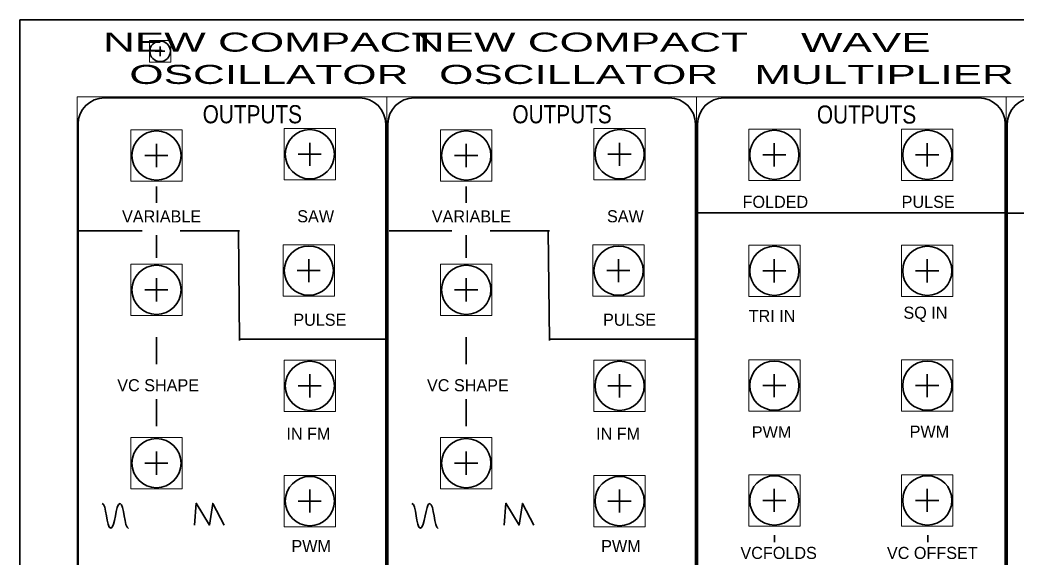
# Model space of a CAD drawing. Header units: inches. Extents: x 1 to 18, y -8 to 1.
# Drawn here: x 1 to 7.48, y -4.5 to -1 of the extents above; entities that cross this region are included whole.
import ezdxf

# ---------------------------------------------------------------- set-up
doc = ezdxf.new("R2010")
doc.units = ezdxf.units.IN
doc.header["$MEASUREMENT"] = 0
doc.layers.add('base panel', color=7, linetype='Continuous')
doc.layers.add('modules', color=7, linetype='Continuous')

# ---------------------------------------------------------------- blocks, each defined once
blk = doc.blocks.new('block 4')
at = {"layer": 'base panel', "lineweight": 0}
blk.add_lwpolyline([(1.8418, -1.1343), (1.9815, -1.1343), (1.9815, -1.2739), (1.8418, -1.2739), (1.8418, -1.1343)], dxfattribs=at)
at = {"layer": 'base panel', "color": 179, "lineweight": 35, "true_color": 0x231f20}
blk.add_open_spline([(1.9786, -1.2041), (1.9786, -1.241), (1.9486, -1.271), (1.9117, -1.271), (1.8747, -1.271), (1.8447, -1.241), (1.8447, -1.2041), (1.8447, -1.1671), (1.8747, -1.1372), (1.9117, -1.1372), (1.9486, -1.1372), (1.9786, -1.1671), (1.9786, -1.2041)], degree=3, knots=[0, 0, 0, 0, 1, 1, 1, 2, 2, 2, 3, 3, 3, 4, 4, 4, 4], dxfattribs=at)
blk = doc.blocks.new('block 3')
at = {"layer": 'base panel', "lineweight": 0}
blk.add_lwpolyline([(1.8418, -1.1343), (1.9815, -1.1343), (1.9815, -1.2739), (1.8418, -1.2739), (1.8418, -1.1343)], dxfattribs=at)
at = {"layer": 'base panel', "color": 179, "lineweight": 35, "true_color": 0x231f20}
for points in [[(1.9426, -1.2041), (1.8799, -1.2041)], [(1.9113, -1.1727), (1.9113, -1.2354)]]:
    blk.add_lwpolyline(points, dxfattribs=at)
at = {"layer": 'base panel'}
blk.add_blockref('block 4', (0, 0), dxfattribs=at)
blk = doc.blocks.new('block 2')
at = {"layer": 'base panel'}
blk.add_blockref('block 3', (0, 0), dxfattribs=at)
blk = doc.blocks.new('block 44')
at = {"layer": 'modules', "lineweight": 0}
blk.add_lwpolyline([(1.3715, -1.5), (3.3854, -1.5), (3.3854, -7.5139), (1.3715, -7.5139), (1.3715, -1.5)], dxfattribs=at)
blk.add_open_spline([(3.2074, -7.5069), (3.2074, -7.5069), (1.5496, -7.5069), (1.5496, -7.5069), (1.4551, -7.5069), (1.3785, -7.4303), (1.3785, -7.3358), (1.3785, -7.3358), (1.3785, -1.6781), (1.3785, -1.6781), (1.3785, -1.5836), (1.4551, -1.5069), (1.5496, -1.5069), (1.5496, -1.5069), (3.2074, -1.5069), (3.2074, -1.5069), (3.3019, -1.5069), (3.3785, -1.5836), (3.3785, -1.6781), (3.3785, -1.6781), (3.3785, -7.3358), (3.3785, -7.3358), (3.3785, -7.4303), (3.3019, -7.5069), (3.2074, -7.5069)], degree=3, knots=[0, 0, 0, 0, 1, 1, 1, 2, 2, 2, 3, 3, 3, 4, 4, 4, 5, 5, 5, 6, 6, 6, 7, 7, 7, 8, 8, 8, 8], dxfattribs=at)
at = {"layer": 'modules', "color": 179, "lineweight": 35, "true_color": 0x231f20}
blk.add_open_spline([(3.2074, -7.5069), (3.2074, -7.5069), (1.5496, -7.5069), (1.5496, -7.5069), (1.4551, -7.5069), (1.3785, -7.4303), (1.3785, -7.3358), (1.3785, -7.3358), (1.3785, -1.6781), (1.3785, -1.6781), (1.3785, -1.5836), (1.4551, -1.5069), (1.5496, -1.5069), (1.5496, -1.5069), (3.2074, -1.5069), (3.2074, -1.5069), (3.3019, -1.5069), (3.3785, -1.5836), (3.3785, -1.6781), (3.3785, -1.6781), (3.3785, -7.3358), (3.3785, -7.3358), (3.3785, -7.4303), (3.3019, -7.5069), (3.2074, -7.5069)], degree=3, knots=[0, 0, 0, 0, 1, 1, 1, 2, 2, 2, 3, 3, 3, 4, 4, 4, 5, 5, 5, 6, 6, 6, 7, 7, 7, 8, 8, 8, 8], dxfattribs=at)
at = {"layer": 'modules', "color": 179, "true_color": 0x231f20, "insert": (2.1884, -1.674), "char_height": 0.118, "attachment_point": 7}
blk.add_mtext('\\fFutura Condensed Medium|b0|i0|c0|p34;\\W1;OUTPUTS', dxfattribs=at)
blk = doc.blocks.new('block 45')
at = {"layer": 'modules', "lineweight": 0}
blk.add_lwpolyline([(1.3715, -1.5), (3.3854, -1.5), (3.3854, -7.5139), (1.3715, -7.5139), (1.3715, -1.5)], dxfattribs=at)
at = {"layer": 'modules', "color": 179, "lineweight": 35, "true_color": 0x231f20}
for points in [[(1.8883, -2.19), (1.8883, -2.0833)], [(1.3859, -2.3726), (1.7945, -2.3726)], [(2.0429, -2.3726), (2.4288, -2.3726)], [(2.4219, -2.3726), (2.4288, -3.084)], [(1.8883, -2.5466), (1.8883, -2.3992)], [(1.8883, -3.2393), (1.8883, -3.0632)], [(2.4288, -3.0771), (3.3844, -3.0755)], [(1.8883, -3.6423), (1.8883, -3.4662)], [(2.3283, -4.2855), (2.2534, -4.1448), (2.232, -4.2856), (2.1466, -4.1432), (2.1353, -4.2856)], [(1.8848, -5.3426), (1.8848, -5.1665)], [(1.8848, -5.6393), (1.8848, -5.5567)], [(2.1884, -6.8707), (2.6892, -6.2613)]]:
    blk.add_lwpolyline(points, dxfattribs=at)
blk.add_open_spline([(1.7065, -4.3067), (1.6775, -4.3063), (1.6799, -4.1463), (1.6509, -4.1459), (1.6219, -4.1454), (1.6195, -4.3054), (1.5905, -4.305), (1.5614, -4.3045), (1.5639, -4.1445), (1.5349, -4.1441)], degree=3, knots=[0, 0, 0, 0, 1, 1, 1, 2, 2, 2, 3, 3, 3, 3], dxfattribs=at)
blk = doc.blocks.new('block 46')
at = {"layer": 'modules', "lineweight": 0}
blk.add_lwpolyline([(2.7185, -2.0405), (3.0524, -2.0405), (3.0524, -1.7066), (2.7185, -1.7066), (2.7185, -2.0405)], dxfattribs=at)
at = {"layer": 'modules', "color": 179, "lineweight": 35, "true_color": 0x231f20}
for points in [[(2.8845, -1.7986), (2.8845, -1.9486)], [(2.9595, -1.8736), (2.8095, -1.8736)]]:
    blk.add_lwpolyline(points, dxfattribs=at)
blk.add_open_spline([(3.0454, -1.8736), (3.0454, -1.9619), (2.9738, -2.0336), (2.8854, -2.0336), (2.7971, -2.0336), (2.7254, -1.9619), (2.7254, -1.8736), (2.7254, -1.7852), (2.7971, -1.7136), (2.8854, -1.7136), (2.9738, -1.7136), (3.0454, -1.7852), (3.0454, -1.8736)], degree=3, knots=[0, 0, 0, 0, 1, 1, 1, 2, 2, 2, 3, 3, 3, 4, 4, 4, 4], dxfattribs=at)
blk = doc.blocks.new('block 47')
at = {"layer": 'modules', "lineweight": 0}
blk.add_lwpolyline([(1.7214, -2.0486), (2.0553, -2.0486), (2.0553, -1.7147), (1.7214, -1.7147), (1.7214, -2.0486)], dxfattribs=at)
at = {"layer": 'modules', "color": 179, "lineweight": 35, "true_color": 0x231f20}
for points in [[(1.8874, -1.8067), (1.8874, -1.9567)], [(1.9624, -1.8817), (1.8124, -1.8817)]]:
    blk.add_lwpolyline(points, dxfattribs=at)
blk.add_open_spline([(2.0483, -1.8817), (2.0483, -1.97), (1.9767, -2.0417), (1.8883, -2.0417), (1.8, -2.0417), (1.7283, -1.97), (1.7283, -1.8817), (1.7283, -1.7933), (1.8, -1.7217), (1.8883, -1.7217), (1.9767, -1.7217), (2.0483, -1.7933), (2.0483, -1.8817)], degree=3, knots=[0, 0, 0, 0, 1, 1, 1, 2, 2, 2, 3, 3, 3, 4, 4, 4, 4], dxfattribs=at)
blk = doc.blocks.new('block 48')
at = {"layer": 'modules', "lineweight": 0}
blk.add_lwpolyline([(2.7115, -2.7974), (3.0454, -2.7974), (3.0454, -2.4636), (2.7115, -2.4636), (2.7115, -2.7974)], dxfattribs=at)
at = {"layer": 'modules', "color": 179, "lineweight": 35, "true_color": 0x231f20}
for points in [[(2.8775, -2.5555), (2.8775, -2.7055)], [(2.9525, -2.6305), (2.8025, -2.6305)]]:
    blk.add_lwpolyline(points, dxfattribs=at)
blk.add_open_spline([(3.0385, -2.6305), (3.0385, -2.7189), (2.9668, -2.7905), (2.8785, -2.7905), (2.7901, -2.7905), (2.7185, -2.7189), (2.7185, -2.6305), (2.7185, -2.5421), (2.7901, -2.4705), (2.8785, -2.4705), (2.9668, -2.4705), (3.0385, -2.5421), (3.0385, -2.6305)], degree=3, knots=[0, 0, 0, 0, 1, 1, 1, 2, 2, 2, 3, 3, 3, 4, 4, 4, 4], dxfattribs=at)
blk = doc.blocks.new('block 49')
at = {"layer": 'modules', "lineweight": 0}
blk.add_lwpolyline([(1.7214, -2.9224), (2.0553, -2.9224), (2.0553, -2.5886), (1.7214, -2.5886), (1.7214, -2.9224)], dxfattribs=at)
at = {"layer": 'modules', "color": 179, "lineweight": 35, "true_color": 0x231f20}
for points in [[(1.8874, -2.6805), (1.8874, -2.8305)], [(1.9624, -2.7555), (1.8124, -2.7555)]]:
    blk.add_lwpolyline(points, dxfattribs=at)
blk.add_open_spline([(2.0483, -2.7555), (2.0483, -2.8439), (1.9767, -2.9155), (1.8883, -2.9155), (1.8, -2.9155), (1.7283, -2.8439), (1.7283, -2.7555), (1.7283, -2.6671), (1.8, -2.5955), (1.8883, -2.5955), (1.9767, -2.5955), (2.0483, -2.6671), (2.0483, -2.7555)], degree=3, knots=[0, 0, 0, 0, 1, 1, 1, 2, 2, 2, 3, 3, 3, 4, 4, 4, 4], dxfattribs=at)
blk = doc.blocks.new('block 50')
at = {"layer": 'modules', "lineweight": 0}
blk.add_lwpolyline([(2.7185, -3.5469), (3.0524, -3.5469), (3.0524, -3.213), (2.7185, -3.213), (2.7185, -3.5469)], dxfattribs=at)
at = {"layer": 'modules', "color": 179, "lineweight": 35, "true_color": 0x231f20}
for points in [[(2.8845, -3.3049), (2.8845, -3.4549)], [(2.9595, -3.3799), (2.8095, -3.3799)]]:
    blk.add_lwpolyline(points, dxfattribs=at)
blk.add_open_spline([(3.0454, -3.3799), (3.0454, -3.4683), (2.9738, -3.5399), (2.8854, -3.5399), (2.7971, -3.5399), (2.7254, -3.4683), (2.7254, -3.3799), (2.7254, -3.2916), (2.7971, -3.2199), (2.8854, -3.2199), (2.9738, -3.2199), (3.0454, -3.2916), (3.0454, -3.3799)], degree=3, knots=[0, 0, 0, 0, 1, 1, 1, 2, 2, 2, 3, 3, 3, 4, 4, 4, 4], dxfattribs=at)
blk = doc.blocks.new('block 51')
at = {"layer": 'modules', "lineweight": 0}
blk.add_lwpolyline([(2.7185, -4.2963), (3.0524, -4.2963), (3.0524, -3.9624), (2.7185, -3.9624), (2.7185, -4.2963)], dxfattribs=at)
at = {"layer": 'modules', "color": 179, "lineweight": 35, "true_color": 0x231f20}
for points in [[(2.8845, -4.0543), (2.8845, -4.2043)], [(2.9595, -4.1293), (2.8095, -4.1293)]]:
    blk.add_lwpolyline(points, dxfattribs=at)
blk.add_open_spline([(3.0454, -4.1293), (3.0454, -4.2177), (2.9738, -4.2893), (2.8854, -4.2893), (2.7971, -4.2893), (2.7254, -4.2177), (2.7254, -4.1293), (2.7254, -4.041), (2.7971, -3.9693), (2.8854, -3.9693), (2.9738, -3.9693), (3.0454, -4.041), (3.0454, -4.1293)], degree=3, knots=[0, 0, 0, 0, 1, 1, 1, 2, 2, 2, 3, 3, 3, 4, 4, 4, 4], dxfattribs=at)
blk = doc.blocks.new('block 53')
at = {"layer": 'modules', "lineweight": 0}
blk.add_lwpolyline([(1.7214, -4.0498), (2.0553, -4.0498), (2.0553, -3.7159), (1.7214, -3.7159), (1.7214, -4.0498)], dxfattribs=at)
at = {"layer": 'modules', "color": 179, "lineweight": 35, "true_color": 0x231f20}
for points in [[(1.8874, -3.8078), (1.8874, -3.9578)], [(1.9624, -3.8828), (1.8124, -3.8828)]]:
    blk.add_lwpolyline(points, dxfattribs=at)
blk.add_open_spline([(2.0483, -3.8828), (2.0483, -3.9712), (1.9767, -4.0428), (1.8883, -4.0428), (1.8, -4.0428), (1.7283, -3.9712), (1.7283, -3.8828), (1.7283, -3.7945), (1.8, -3.7228), (1.8883, -3.7228), (1.9767, -3.7228), (2.0483, -3.7945), (2.0483, -3.8828)], degree=3, knots=[0, 0, 0, 0, 1, 1, 1, 2, 2, 2, 3, 3, 3, 4, 4, 4, 4], dxfattribs=at)
blk = doc.blocks.new('block 43')
at = {"layer": 'modules', "lineweight": 0}
blk.add_lwpolyline([(1.3715, -1.5), (3.3854, -1.5), (3.3854, -7.5139), (1.3715, -7.5139), (1.3715, -1.5)], dxfattribs=at)
at = {"layer": 'modules'}
for name in ['block 44', 'block 45', 'block 47', 'block 46', 'block 48', 'block 49', 'block 50', 'block 53', 'block 51']:
    blk.add_blockref(name, (0, 0), dxfattribs=at)
at = {"layer": 'modules', "color": 179, "true_color": 0x231f20, "char_height": 0.078667, "attachment_point": 7}
for s, insert in [('\\fFutura Medium|b0|i0|c0|p34;\\W1;VARIABLE', (1.6641, -2.3174)), ('\\fFutura Medium|b0|i0|c0|p34;\\W1;SAW', (2.8032, -2.3174)), ('\\fFutura Medium|b0|i0|c0|p34;\\W1;PULSE', (2.7776, -2.9903)), ('\\fFutura Medium|b0|i0|c0|p34;\\W1;VC SHAPE', (1.6328, -3.4164)), ('\\fFutura Medium|b0|i0|c0|p34;\\W1;IN FM', (2.7325, -3.7305)), ('\\fFutura Medium|b0|i0|c0|p34;\\W1;PWM', (2.7654, -4.4614))]:
    blk.add_mtext(s, dxfattribs=dict(at, insert=insert))
blk = doc.blocks.new('block 42')
at = {"layer": 'modules'}
blk.add_blockref('block 43', (0, 0), dxfattribs=at)
blk = doc.blocks.new('block 62')
at = {"layer": 'modules', "lineweight": 0}
blk.add_lwpolyline([(3.3854, -1.5), (5.3993, -1.5), (5.3993, -7.5139), (3.3854, -7.5139), (3.3854, -1.5)], dxfattribs=at)
blk.add_open_spline([(5.2213, -7.5069), (5.2213, -7.5069), (3.5635, -7.5069), (3.5635, -7.5069), (3.469, -7.5069), (3.3924, -7.4303), (3.3924, -7.3358), (3.3924, -7.3358), (3.3924, -1.6781), (3.3924, -1.6781), (3.3924, -1.5836), (3.469, -1.5069), (3.5635, -1.5069), (3.5635, -1.5069), (5.2213, -1.5069), (5.2213, -1.5069), (5.3158, -1.5069), (5.3924, -1.5836), (5.3924, -1.6781), (5.3924, -1.6781), (5.3924, -7.3358), (5.3924, -7.3358), (5.3924, -7.4303), (5.3158, -7.5069), (5.2213, -7.5069)], degree=3, knots=[0, 0, 0, 0, 1, 1, 1, 2, 2, 2, 3, 3, 3, 4, 4, 4, 5, 5, 5, 6, 6, 6, 7, 7, 7, 8, 8, 8, 8], dxfattribs=at)
at = {"layer": 'modules', "color": 179, "lineweight": 35, "true_color": 0x231f20}
blk.add_open_spline([(5.2213, -7.5069), (5.2213, -7.5069), (3.5635, -7.5069), (3.5635, -7.5069), (3.469, -7.5069), (3.3924, -7.4303), (3.3924, -7.3358), (3.3924, -7.3358), (3.3924, -1.6781), (3.3924, -1.6781), (3.3924, -1.5836), (3.469, -1.5069), (3.5635, -1.5069), (3.5635, -1.5069), (5.2213, -1.5069), (5.2213, -1.5069), (5.3158, -1.5069), (5.3924, -1.5836), (5.3924, -1.6781), (5.3924, -1.6781), (5.3924, -7.3358), (5.3924, -7.3358), (5.3924, -7.4303), (5.3158, -7.5069), (5.2213, -7.5069)], degree=3, knots=[0, 0, 0, 0, 1, 1, 1, 2, 2, 2, 3, 3, 3, 4, 4, 4, 5, 5, 5, 6, 6, 6, 7, 7, 7, 8, 8, 8, 8], dxfattribs=at)
at = {"layer": 'modules', "color": 179, "true_color": 0x231f20, "insert": (4.2022, -1.674), "char_height": 0.118, "attachment_point": 7}
blk.add_mtext('\\fFutura Condensed Medium|b0|i0|c0|p34;\\W1;OUTPUTS', dxfattribs=at)
blk = doc.blocks.new('block 63')
at = {"layer": 'modules', "lineweight": 0}
blk.add_lwpolyline([(3.3854, -1.5), (5.3993, -1.5), (5.3993, -7.5139), (3.3854, -7.5139), (3.3854, -1.5)], dxfattribs=at)
at = {"layer": 'modules', "color": 179, "lineweight": 35, "true_color": 0x231f20}
for points in [[(3.9022, -2.19), (3.9022, -2.0833)], [(3.3998, -2.3726), (3.8084, -2.3726)], [(4.0568, -2.3726), (4.4427, -2.3726)], [(4.4357, -2.3726), (4.4427, -3.084)], [(3.9022, -2.5466), (3.9022, -2.3992)], [(3.9022, -3.2393), (3.9022, -3.0632)], [(4.4427, -3.0771), (5.3983, -3.0755)], [(3.9022, -3.6423), (3.9022, -3.4662)], [(4.3422, -4.2855), (4.2673, -4.1448), (4.2459, -4.2856), (4.1605, -4.1432), (4.1491, -4.2856)], [(3.8987, -5.3426), (3.8987, -5.1665)], [(3.8987, -5.6393), (3.8987, -5.5567)], [(4.2022, -6.8707), (4.7031, -6.2613)]]:
    blk.add_lwpolyline(points, dxfattribs=at)
blk.add_open_spline([(3.7204, -4.3067), (3.6914, -4.3063), (3.6938, -4.1463), (3.6648, -4.1459), (3.6358, -4.1454), (3.6334, -4.3054), (3.6043, -4.305), (3.5753, -4.3045), (3.5778, -4.1445), (3.5488, -4.1441)], degree=3, knots=[0, 0, 0, 0, 1, 1, 1, 2, 2, 2, 3, 3, 3, 3], dxfattribs=at)
blk = doc.blocks.new('block 64')
at = {"layer": 'modules', "lineweight": 0}
blk.add_lwpolyline([(4.7324, -2.0405), (5.0663, -2.0405), (5.0663, -1.7066), (4.7324, -1.7066), (4.7324, -2.0405)], dxfattribs=at)
at = {"layer": 'modules', "color": 179, "lineweight": 35, "true_color": 0x231f20}
for points in [[(4.8984, -1.7986), (4.8984, -1.9486)], [(4.9734, -1.8736), (4.8234, -1.8736)]]:
    blk.add_lwpolyline(points, dxfattribs=at)
blk.add_open_spline([(5.0593, -1.8736), (5.0593, -1.9619), (4.9877, -2.0336), (4.8993, -2.0336), (4.8109, -2.0336), (4.7393, -1.9619), (4.7393, -1.8736), (4.7393, -1.7852), (4.8109, -1.7136), (4.8993, -1.7136), (4.9877, -1.7136), (5.0593, -1.7852), (5.0593, -1.8736)], degree=3, knots=[0, 0, 0, 0, 1, 1, 1, 2, 2, 2, 3, 3, 3, 4, 4, 4, 4], dxfattribs=at)
blk = doc.blocks.new('block 65')
at = {"layer": 'modules', "lineweight": 0}
blk.add_lwpolyline([(3.7352, -2.0486), (4.0691, -2.0486), (4.0691, -1.7147), (3.7352, -1.7147), (3.7352, -2.0486)], dxfattribs=at)
at = {"layer": 'modules', "color": 179, "lineweight": 35, "true_color": 0x231f20}
for points in [[(3.9013, -1.8067), (3.9013, -1.9567)], [(3.9763, -1.8817), (3.8263, -1.8817)]]:
    blk.add_lwpolyline(points, dxfattribs=at)
blk.add_open_spline([(4.0622, -1.8817), (4.0622, -1.97), (3.9906, -2.0417), (3.9022, -2.0417), (3.8138, -2.0417), (3.7422, -1.97), (3.7422, -1.8817), (3.7422, -1.7933), (3.8138, -1.7217), (3.9022, -1.7217), (3.9906, -1.7217), (4.0622, -1.7933), (4.0622, -1.8817)], degree=3, knots=[0, 0, 0, 0, 1, 1, 1, 2, 2, 2, 3, 3, 3, 4, 4, 4, 4], dxfattribs=at)
blk = doc.blocks.new('block 66')
at = {"layer": 'modules', "lineweight": 0}
blk.add_lwpolyline([(4.7254, -2.7974), (5.0593, -2.7974), (5.0593, -2.4636), (4.7254, -2.4636), (4.7254, -2.7974)], dxfattribs=at)
at = {"layer": 'modules', "color": 179, "lineweight": 35, "true_color": 0x231f20}
for points in [[(4.8914, -2.5555), (4.8914, -2.7055)], [(4.9664, -2.6305), (4.8164, -2.6305)]]:
    blk.add_lwpolyline(points, dxfattribs=at)
blk.add_open_spline([(5.0524, -2.6305), (5.0524, -2.7189), (4.9807, -2.7905), (4.8924, -2.7905), (4.804, -2.7905), (4.7324, -2.7189), (4.7324, -2.6305), (4.7324, -2.5421), (4.804, -2.4705), (4.8924, -2.4705), (4.9807, -2.4705), (5.0524, -2.5421), (5.0524, -2.6305)], degree=3, knots=[0, 0, 0, 0, 1, 1, 1, 2, 2, 2, 3, 3, 3, 4, 4, 4, 4], dxfattribs=at)
blk = doc.blocks.new('block 67')
at = {"layer": 'modules', "lineweight": 0}
blk.add_lwpolyline([(3.7352, -2.9224), (4.0691, -2.9224), (4.0691, -2.5886), (3.7352, -2.5886), (3.7352, -2.9224)], dxfattribs=at)
at = {"layer": 'modules', "color": 179, "lineweight": 35, "true_color": 0x231f20}
for points in [[(3.9013, -2.6805), (3.9013, -2.8305)], [(3.9763, -2.7555), (3.8263, -2.7555)]]:
    blk.add_lwpolyline(points, dxfattribs=at)
blk.add_open_spline([(4.0622, -2.7555), (4.0622, -2.8439), (3.9906, -2.9155), (3.9022, -2.9155), (3.8138, -2.9155), (3.7422, -2.8439), (3.7422, -2.7555), (3.7422, -2.6671), (3.8138, -2.5955), (3.9022, -2.5955), (3.9906, -2.5955), (4.0622, -2.6671), (4.0622, -2.7555)], degree=3, knots=[0, 0, 0, 0, 1, 1, 1, 2, 2, 2, 3, 3, 3, 4, 4, 4, 4], dxfattribs=at)
blk = doc.blocks.new('block 68')
at = {"layer": 'modules', "lineweight": 0}
blk.add_lwpolyline([(4.7324, -3.5469), (5.0663, -3.5469), (5.0663, -3.213), (4.7324, -3.213), (4.7324, -3.5469)], dxfattribs=at)
at = {"layer": 'modules', "color": 179, "lineweight": 35, "true_color": 0x231f20}
for points in [[(4.8984, -3.3049), (4.8984, -3.4549)], [(4.9734, -3.3799), (4.8234, -3.3799)]]:
    blk.add_lwpolyline(points, dxfattribs=at)
blk.add_open_spline([(5.0593, -3.3799), (5.0593, -3.4683), (4.9877, -3.5399), (4.8993, -3.5399), (4.8109, -3.5399), (4.7393, -3.4683), (4.7393, -3.3799), (4.7393, -3.2916), (4.8109, -3.2199), (4.8993, -3.2199), (4.9877, -3.2199), (5.0593, -3.2916), (5.0593, -3.3799)], degree=3, knots=[0, 0, 0, 0, 1, 1, 1, 2, 2, 2, 3, 3, 3, 4, 4, 4, 4], dxfattribs=at)
blk = doc.blocks.new('block 69')
at = {"layer": 'modules', "lineweight": 0}
blk.add_lwpolyline([(4.7324, -4.2963), (5.0663, -4.2963), (5.0663, -3.9624), (4.7324, -3.9624), (4.7324, -4.2963)], dxfattribs=at)
at = {"layer": 'modules', "color": 179, "lineweight": 35, "true_color": 0x231f20}
for points in [[(4.8984, -4.0543), (4.8984, -4.2043)], [(4.9734, -4.1293), (4.8234, -4.1293)]]:
    blk.add_lwpolyline(points, dxfattribs=at)
blk.add_open_spline([(5.0593, -4.1293), (5.0593, -4.2177), (4.9877, -4.2893), (4.8993, -4.2893), (4.8109, -4.2893), (4.7393, -4.2177), (4.7393, -4.1293), (4.7393, -4.041), (4.8109, -3.9693), (4.8993, -3.9693), (4.9877, -3.9693), (5.0593, -4.041), (5.0593, -4.1293)], degree=3, knots=[0, 0, 0, 0, 1, 1, 1, 2, 2, 2, 3, 3, 3, 4, 4, 4, 4], dxfattribs=at)
blk = doc.blocks.new('block 71')
at = {"layer": 'modules', "lineweight": 0}
blk.add_lwpolyline([(3.7352, -4.0498), (4.0691, -4.0498), (4.0691, -3.7159), (3.7352, -3.7159), (3.7352, -4.0498)], dxfattribs=at)
at = {"layer": 'modules', "color": 179, "lineweight": 35, "true_color": 0x231f20}
for points in [[(3.9013, -3.8078), (3.9013, -3.9578)], [(3.9763, -3.8828), (3.8263, -3.8828)]]:
    blk.add_lwpolyline(points, dxfattribs=at)
blk.add_open_spline([(4.0622, -3.8828), (4.0622, -3.9712), (3.9906, -4.0428), (3.9022, -4.0428), (3.8138, -4.0428), (3.7422, -3.9712), (3.7422, -3.8828), (3.7422, -3.7945), (3.8138, -3.7228), (3.9022, -3.7228), (3.9906, -3.7228), (4.0622, -3.7945), (4.0622, -3.8828)], degree=3, knots=[0, 0, 0, 0, 1, 1, 1, 2, 2, 2, 3, 3, 3, 4, 4, 4, 4], dxfattribs=at)
blk = doc.blocks.new('block 61')
at = {"layer": 'modules', "lineweight": 0}
blk.add_lwpolyline([(3.3854, -1.5), (5.3993, -1.5), (5.3993, -7.5139), (3.3854, -7.5139), (3.3854, -1.5)], dxfattribs=at)
at = {"layer": 'modules'}
for name in ['block 62', 'block 63', 'block 65', 'block 64', 'block 66', 'block 67', 'block 68', 'block 71', 'block 69']:
    blk.add_blockref(name, (0, 0), dxfattribs=at)
at = {"layer": 'modules', "color": 179, "true_color": 0x231f20, "char_height": 0.078667, "attachment_point": 7}
for s, insert in [('\\fFutura Medium|b0|i0|c0|p34;\\W1;VARIABLE', (3.678, -2.3174)), ('\\fFutura Medium|b0|i0|c0|p34;\\W1;SAW', (4.8171, -2.3174)), ('\\fFutura Medium|b0|i0|c0|p34;\\W1;PULSE', (4.7915, -2.9903)), ('\\fFutura Medium|b0|i0|c0|p34;\\W1;VC SHAPE', (3.6467, -3.4164)), ('\\fFutura Medium|b0|i0|c0|p34;\\W1;IN FM', (4.7464, -3.7305)), ('\\fFutura Medium|b0|i0|c0|p34;\\W1;PWM', (4.7793, -4.4614))]:
    blk.add_mtext(s, dxfattribs=dict(at, insert=insert))
blk = doc.blocks.new('block 60')
at = {"layer": 'modules'}
blk.add_blockref('block 61', (0, 0), dxfattribs=at)
blk = doc.blocks.new('block 80')
at = {"layer": 'modules', "lineweight": 0}
blk.add_lwpolyline([(5.3993, -1.5), (7.4132, -1.5), (7.4132, -7.5139), (5.3993, -7.5139), (5.3993, -1.5)], dxfattribs=at)
at = {"layer": 'modules', "color": 179, "lineweight": 35, "true_color": 0x231f20}
for points in [[(5.4062, -2.2546), (7.4062, -2.2546)], [(5.3999, -6.1267), (7.3999, -6.1267)]]:
    blk.add_lwpolyline(points, dxfattribs=at)
at = {"layer": 'modules', "lineweight": 0}
blk.add_open_spline([(7.2351, -7.5069), (7.2351, -7.5069), (5.5774, -7.5069), (5.5774, -7.5069), (5.4829, -7.5069), (5.4063, -7.4303), (5.4063, -7.3358), (5.4063, -7.3358), (5.4063, -1.6781), (5.4063, -1.6781), (5.4063, -1.5836), (5.4829, -1.5069), (5.5774, -1.5069), (5.5774, -1.5069), (7.2351, -1.5069), (7.2351, -1.5069), (7.3296, -1.5069), (7.4063, -1.5836), (7.4063, -1.6781), (7.4063, -1.6781), (7.4063, -7.3358), (7.4063, -7.3358), (7.4063, -7.4303), (7.3296, -7.5069), (7.2351, -7.5069)], degree=3, knots=[0, 0, 0, 0, 1, 1, 1, 2, 2, 2, 3, 3, 3, 4, 4, 4, 5, 5, 5, 6, 6, 6, 7, 7, 7, 8, 8, 8, 8], dxfattribs=at)
at = {"layer": 'modules', "color": 179, "lineweight": 35, "true_color": 0x231f20}
blk.add_open_spline([(7.2351, -7.5069), (7.2351, -7.5069), (5.5774, -7.5069), (5.5774, -7.5069), (5.4829, -7.5069), (5.4063, -7.4303), (5.4063, -7.3358), (5.4063, -7.3358), (5.4063, -1.6781), (5.4063, -1.6781), (5.4063, -1.5836), (5.4829, -1.5069), (5.5774, -1.5069), (5.5774, -1.5069), (7.2351, -1.5069), (7.2351, -1.5069), (7.3296, -1.5069), (7.4063, -1.5836), (7.4063, -1.6781), (7.4063, -1.6781), (7.4063, -7.3358), (7.4063, -7.3358), (7.4063, -7.4303), (7.3296, -7.5069), (7.2351, -7.5069)], degree=3, knots=[0, 0, 0, 0, 1, 1, 1, 2, 2, 2, 3, 3, 3, 4, 4, 4, 5, 5, 5, 6, 6, 6, 7, 7, 7, 8, 8, 8, 8], dxfattribs=at)
at = {"layer": 'modules', "color": 179, "true_color": 0x231f20, "insert": (6.182, -1.6757), "char_height": 0.118, "attachment_point": 7}
blk.add_mtext('\\fFutura Condensed Medium|b0|i0|c0|p34;\\W1;OUTPUTS', dxfattribs=at)
blk = doc.blocks.new('block 81')
at = {"layer": 'modules', "lineweight": 0}
blk.add_lwpolyline([(5.3993, -1.5), (7.4132, -1.5), (7.4132, -7.5139), (5.3993, -7.5139), (5.3993, -1.5)], dxfattribs=at)
at = {"layer": 'modules', "color": 179, "lineweight": 35, "true_color": 0x231f20}
for points in [[(5.9054, -4.3966), (5.9054, -4.3503)], [(6.9039, -4.3966), (6.9039, -4.3503)], [(5.9054, -4.6733), (5.9054, -4.574)], [(6.9039, -4.6733), (6.9039, -4.574)], [(6.9039, -5.2356), (6.9039, -5.0991)], [(5.9054, -5.2356), (5.9054, -5.1363)]]:
    blk.add_lwpolyline(points, dxfattribs=at)
blk = doc.blocks.new('block 82')
at = {"layer": 'modules', "lineweight": 0}
blk.add_lwpolyline([(5.7384, -2.0443), (6.0723, -2.0443), (6.0723, -1.7104), (5.7384, -1.7104), (5.7384, -2.0443)], dxfattribs=at)
at = {"layer": 'modules', "color": 179, "lineweight": 35, "true_color": 0x231f20}
for points in [[(5.9044, -1.8023), (5.9044, -1.9523)], [(5.9794, -1.8773), (5.8294, -1.8773)]]:
    blk.add_lwpolyline(points, dxfattribs=at)
blk.add_open_spline([(6.0654, -1.8773), (6.0654, -1.9657), (5.9937, -2.0373), (5.9054, -2.0373), (5.817, -2.0373), (5.7454, -1.9657), (5.7454, -1.8773), (5.7454, -1.789), (5.817, -1.7173), (5.9054, -1.7173), (5.9937, -1.7173), (6.0654, -1.789), (6.0654, -1.8773)], degree=3, knots=[0, 0, 0, 0, 1, 1, 1, 2, 2, 2, 3, 3, 3, 4, 4, 4, 4], dxfattribs=at)
blk = doc.blocks.new('block 83')
at = {"layer": 'modules', "lineweight": 0}
blk.add_lwpolyline([(5.7384, -2.7988), (6.0723, -2.7988), (6.0723, -2.4649), (5.7384, -2.4649), (5.7384, -2.7988)], dxfattribs=at)
at = {"layer": 'modules', "color": 179, "lineweight": 35, "true_color": 0x231f20}
for points in [[(5.9044, -2.5569), (5.9044, -2.7069)], [(5.9794, -2.6319), (5.8294, -2.6319)]]:
    blk.add_lwpolyline(points, dxfattribs=at)
blk.add_open_spline([(6.0654, -2.6319), (6.0654, -2.7202), (5.9937, -2.7919), (5.9054, -2.7919), (5.817, -2.7919), (5.7454, -2.7202), (5.7454, -2.6319), (5.7454, -2.5435), (5.817, -2.4719), (5.9054, -2.4719), (5.9937, -2.4719), (6.0654, -2.5435), (6.0654, -2.6319)], degree=3, knots=[0, 0, 0, 0, 1, 1, 1, 2, 2, 2, 3, 3, 3, 4, 4, 4, 4], dxfattribs=at)
blk = doc.blocks.new('block 84')
at = {"layer": 'modules', "lineweight": 0}
blk.add_lwpolyline([(5.7384, -3.5453), (6.0723, -3.5453), (6.0723, -3.2114), (5.7384, -3.2114), (5.7384, -3.5453)], dxfattribs=at)
at = {"layer": 'modules', "color": 179, "lineweight": 35, "true_color": 0x231f20}
for points in [[(5.9044, -3.3034), (5.9044, -3.4534)], [(5.9794, -3.3784), (5.8294, -3.3784)]]:
    blk.add_lwpolyline(points, dxfattribs=at)
blk.add_open_spline([(6.0654, -3.3784), (6.0654, -3.4668), (5.9937, -3.5384), (5.9054, -3.5384), (5.817, -3.5384), (5.7454, -3.4668), (5.7454, -3.3784), (5.7454, -3.29), (5.817, -3.2184), (5.9054, -3.2184), (5.9937, -3.2184), (6.0654, -3.29), (6.0654, -3.3784)], degree=3, knots=[0, 0, 0, 0, 1, 1, 1, 2, 2, 2, 3, 3, 3, 4, 4, 4, 4], dxfattribs=at)
blk = doc.blocks.new('block 85')
at = {"layer": 'modules', "lineweight": 0}
blk.add_lwpolyline([(5.7384, -4.2919), (6.0723, -4.2919), (6.0723, -3.9581), (5.7384, -3.9581), (5.7384, -4.2919)], dxfattribs=at)
at = {"layer": 'modules', "color": 179, "lineweight": 35, "true_color": 0x231f20}
for points in [[(5.9044, -4.05), (5.9044, -4.2)], [(5.9794, -4.125), (5.8294, -4.125)]]:
    blk.add_lwpolyline(points, dxfattribs=at)
blk.add_open_spline([(6.0654, -4.125), (6.0654, -4.2134), (5.9937, -4.285), (5.9054, -4.285), (5.817, -4.285), (5.7454, -4.2134), (5.7454, -4.125), (5.7454, -4.0366), (5.817, -3.965), (5.9054, -3.965), (5.9937, -3.965), (6.0654, -4.0366), (6.0654, -4.125)], degree=3, knots=[0, 0, 0, 0, 1, 1, 1, 2, 2, 2, 3, 3, 3, 4, 4, 4, 4], dxfattribs=at)
blk = doc.blocks.new('block 94')
at = {"layer": 'modules', "lineweight": 0}
blk.add_lwpolyline([(6.7329, -4.2919), (7.0668, -4.2919), (7.0668, -3.9581), (6.7329, -3.9581), (6.7329, -4.2919)], dxfattribs=at)
at = {"layer": 'modules', "color": 179, "lineweight": 35, "true_color": 0x231f20}
for points in [[(6.8989, -4.05), (6.8989, -4.2)], [(6.9739, -4.125), (6.8239, -4.125)]]:
    blk.add_lwpolyline(points, dxfattribs=at)
blk.add_open_spline([(7.0599, -4.125), (7.0599, -4.2134), (6.9882, -4.285), (6.8999, -4.285), (6.8115, -4.285), (6.7399, -4.2134), (6.7399, -4.125), (6.7399, -4.0366), (6.8115, -3.965), (6.8999, -3.965), (6.9882, -3.965), (7.0599, -4.0366), (7.0599, -4.125)], degree=3, knots=[0, 0, 0, 0, 1, 1, 1, 2, 2, 2, 3, 3, 3, 4, 4, 4, 4], dxfattribs=at)
blk = doc.blocks.new('block 95')
at = {"layer": 'modules', "lineweight": 0}
blk.add_lwpolyline([(6.7329, -3.5453), (7.0668, -3.5453), (7.0668, -3.2114), (6.7329, -3.2114), (6.7329, -3.5453)], dxfattribs=at)
at = {"layer": 'modules', "color": 179, "lineweight": 35, "true_color": 0x231f20}
for points in [[(6.8989, -3.3034), (6.8989, -3.4534)], [(6.9739, -3.3784), (6.8239, -3.3784)]]:
    blk.add_lwpolyline(points, dxfattribs=at)
blk.add_open_spline([(7.0599, -3.3784), (7.0599, -3.4668), (6.9882, -3.5384), (6.8999, -3.5384), (6.8115, -3.5384), (6.7399, -3.4668), (6.7399, -3.3784), (6.7399, -3.29), (6.8115, -3.2184), (6.8999, -3.2184), (6.9882, -3.2184), (7.0599, -3.29), (7.0599, -3.3784)], degree=3, knots=[0, 0, 0, 0, 1, 1, 1, 2, 2, 2, 3, 3, 3, 4, 4, 4, 4], dxfattribs=at)
blk = doc.blocks.new('block 96')
at = {"layer": 'modules', "lineweight": 0}
blk.add_lwpolyline([(6.7329, -2.7988), (7.0668, -2.7988), (7.0668, -2.4649), (6.7329, -2.4649), (6.7329, -2.7988)], dxfattribs=at)
at = {"layer": 'modules', "color": 179, "lineweight": 35, "true_color": 0x231f20}
for points in [[(6.8989, -2.5569), (6.8989, -2.7069)], [(6.9739, -2.6319), (6.8239, -2.6319)]]:
    blk.add_lwpolyline(points, dxfattribs=at)
blk.add_open_spline([(7.0599, -2.6319), (7.0599, -2.7202), (6.9882, -2.7919), (6.8999, -2.7919), (6.8115, -2.7919), (6.7399, -2.7202), (6.7399, -2.6319), (6.7399, -2.5435), (6.8115, -2.4719), (6.8999, -2.4719), (6.9882, -2.4719), (7.0599, -2.5435), (7.0599, -2.6319)], degree=3, knots=[0, 0, 0, 0, 1, 1, 1, 2, 2, 2, 3, 3, 3, 4, 4, 4, 4], dxfattribs=at)
blk = doc.blocks.new('block 97')
at = {"layer": 'modules', "lineweight": 0}
blk.add_lwpolyline([(6.7329, -2.0443), (7.0668, -2.0443), (7.0668, -1.7104), (6.7329, -1.7104), (6.7329, -2.0443)], dxfattribs=at)
at = {"layer": 'modules', "color": 179, "lineweight": 35, "true_color": 0x231f20}
for points in [[(6.8989, -1.8023), (6.8989, -1.9523)], [(6.9739, -1.8773), (6.8239, -1.8773)]]:
    blk.add_lwpolyline(points, dxfattribs=at)
blk.add_open_spline([(7.0599, -1.8773), (7.0599, -1.9657), (6.9882, -2.0373), (6.8999, -2.0373), (6.8115, -2.0373), (6.7399, -1.9657), (6.7399, -1.8773), (6.7399, -1.789), (6.8115, -1.7173), (6.8999, -1.7173), (6.9882, -1.7173), (7.0599, -1.789), (7.0599, -1.8773)], degree=3, knots=[0, 0, 0, 0, 1, 1, 1, 2, 2, 2, 3, 3, 3, 4, 4, 4, 4], dxfattribs=at)
blk = doc.blocks.new('block 79')
at = {"layer": 'modules', "lineweight": 0}
blk.add_lwpolyline([(5.3993, -1.5), (7.4132, -1.5), (7.4132, -7.5139), (5.3993, -7.5139), (5.3993, -1.5)], dxfattribs=at)
at = {"layer": 'modules'}
for name in ['block 80', 'block 81', 'block 82', 'block 97', 'block 83', 'block 96', 'block 84', 'block 95', 'block 85', 'block 94']:
    blk.add_blockref(name, (0, 0), dxfattribs=at)
at = {"layer": 'modules', "color": 179, "true_color": 0x231f20, "attachment_point": 7}
for s, insert, char_height in [('\\fFutura Medium|b0|i0|c0|p34;\\W1;FOLDED', (5.6985, -2.2237), 0.078667), ('\\fFutura Medium|b0|i0|c0|p34;\\W1;PULSE', (6.733, -2.2236), 0.078667), ('\\fFutura Medium|b0|i0|c0|p34;\\W1;TRI IN', (5.7385, -2.965), 0.078667), ('\\fFutura Medium|b0|i0|c0|p34;\\W1;SQ IN', (6.7446, -2.965), 0.078667), ('\\fFutura Medium|b0|i0|c0|p34;\\W1.06667;PWM', (5.7586, -3.7166), 0.07375), ('\\fFutura Medium|b0|i0|c0|p34;\\W1;PWM', (6.7848, -3.7166), 0.078667), ('\\fFutura Medium|b0|i0|c0|p34;\\W1;VCFOLDS', (5.6847, -4.507), 0.078667), ('\\fFutura Medium|b0|i0|c0|p34;\\W1;VC OFFSET', (6.6371, -4.507), 0.078667)]:
    blk.add_mtext(s, dxfattribs=dict(at, insert=insert, char_height=char_height))
blk = doc.blocks.new('block 78')
at = {"layer": 'modules'}
blk.add_blockref('block 79', (0, 0), dxfattribs=at)
blk = doc.blocks.new('block 102')
at = {"layer": 'modules', "lineweight": 0}
blk.add_lwpolyline([(7.4132, -1.5), (8.4271, -1.5), (8.4271, -7.622), (7.4132, -7.622), (7.4132, -1.5)], dxfattribs=at)
at = {"layer": 'modules', "color": 179, "lineweight": 35, "true_color": 0x231f20}
blk.add_lwpolyline([(7.4219, -2.2558), (8.4184, -2.2558)], dxfattribs=at)
at = {"layer": 'modules', "lineweight": 0}
blk.add_open_spline([(8.249, -7.5069), (8.249, -7.5069), (7.5912, -7.5069), (7.5912, -7.5069), (7.4967, -7.5069), (7.4201, -7.4303), (7.4201, -7.3358), (7.4201, -7.3358), (7.4201, -1.6781), (7.4201, -1.6781), (7.4201, -1.5836), (7.4967, -1.5069), (7.5912, -1.5069), (7.5912, -1.5069), (8.249, -1.5069), (8.249, -1.5069), (8.3435, -1.5069), (8.4201, -1.5836), (8.4201, -1.6781), (8.4201, -1.6781), (8.4201, -7.3358), (8.4201, -7.3358), (8.4201, -7.4303), (8.3435, -7.5069), (8.249, -7.5069)], degree=3, knots=[0, 0, 0, 0, 1, 1, 1, 2, 2, 2, 3, 3, 3, 4, 4, 4, 5, 5, 5, 6, 6, 6, 7, 7, 7, 8, 8, 8, 8], dxfattribs=at)
at = {"layer": 'modules', "color": 179, "lineweight": 35, "true_color": 0x231f20}
blk.add_open_spline([(8.249, -7.5069), (8.249, -7.5069), (7.5912, -7.5069), (7.5912, -7.5069), (7.4967, -7.5069), (7.4201, -7.4303), (7.4201, -7.3358), (7.4201, -7.3358), (7.4201, -1.6781), (7.4201, -1.6781), (7.4201, -1.5836), (7.4967, -1.5069), (7.5912, -1.5069), (7.5912, -1.5069), (8.249, -1.5069), (8.249, -1.5069), (8.3435, -1.5069), (8.4201, -1.5836), (8.4201, -1.6781), (8.4201, -1.6781), (8.4201, -7.3358), (8.4201, -7.3358), (8.4201, -7.4303), (8.3435, -7.5069), (8.249, -7.5069)], degree=3, knots=[0, 0, 0, 0, 1, 1, 1, 2, 2, 2, 3, 3, 3, 4, 4, 4, 5, 5, 5, 6, 6, 6, 7, 7, 7, 8, 8, 8, 8], dxfattribs=at)
blk = doc.blocks.new('block 101')
at = {"layer": 'modules', "lineweight": 0}
blk.add_lwpolyline([(7.4132, -1.5), (8.4271, -1.5), (8.4271, -7.622), (7.4132, -7.622), (7.4132, -1.5)], dxfattribs=at)
at = {"layer": 'modules'}
blk.add_blockref('block 102', (0, 0), dxfattribs=at)
blk = doc.blocks.new('block 100')
at = {"layer": 'modules'}
blk.add_blockref('block 101', (0, 0), dxfattribs=at)

msp = doc.modelspace()

# ---------------------------------------------------------------- linework, layer by layer
at = {"layer": 'base panel', "color": 179, "lineweight": 35, "true_color": 0x231f20}
msp.add_lwpolyline([(18.0002, -8), (1.0002, -8), (1.0002, -1), (18.0002, -1), (18.0002, -8)], dxfattribs=at)

# ---------------------------------------------------------------- block references
at = {"layer": 'base panel'}
msp.add_blockref('block 2', (0, 0), dxfattribs=at)
at = {"layer": 'modules'}
for name in ['block 42', 'block 60', 'block 78', 'block 100']:
    msp.add_blockref(name, (0, 0), dxfattribs=at)

# ---------------------------------------------------------------- texts
at = {"layer": 'modules', "color": 179, "true_color": 0x231f20, "char_height": 0.12387, "attachment_point": 7}
for s, insert in [('\\fFutura Condensed Medium|b0|i0|c0|p34;\\W2.01864;NEW COMPACT ', (1.5407, -1.2081)), ('\\fFutura Condensed Medium|b0|i0|c0|p34;\\W2.01864;NEW COMPACT ', (3.5546, -1.2081)), ('\\fFutura Condensed Medium|b0|i0|c0|p34;\\W2.01864;WAVE ', (6.078, -1.2081)), ('\\fFutura Condensed Medium|b0|i0|c0|p34;\\W2.01864;OSCILLATOR', (1.7115, -1.418)), ('\\fFutura Condensed Medium|b0|i0|c0|p34;\\W2.01864;OSCILLATOR', (3.7254, -1.418)), ('\\fFutura Condensed Medium|b0|i0|c0|p34;\\W2.01864;MULTIPLIER', (5.775, -1.418))]:
    msp.add_mtext(s, dxfattribs=dict(at, insert=insert))

doc.saveas('drawing.dxf')
